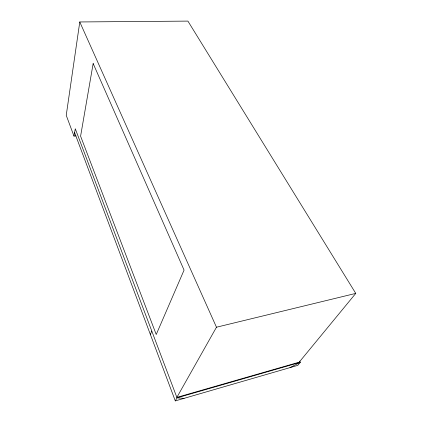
<?xml version="1.0" encoding="UTF-8"?>
<svg xmlns="http://www.w3.org/2000/svg" width="422" height="422" viewBox="0 0 422 422"><rect width="100%" height="100%" fill="white"/><g stroke="black" fill="none" stroke-linecap="round" stroke-linejoin="round"><path stroke-width="0.63" d="M355.767 293.396L216.47 327.219L176.865 397.392L299.182 362.181L355.767 293.396L187.906 21.1L79.779 21.96L66.233 115.327L73.971 136.095L75.934 135.921M73.971 136.095L75.295 128.768L177.029 397.835L175.299 400.9L74.562 132.471M150.369 334.477L151.793 331.085M290.025 367.615L300.311 362.303L299.71 361.137M175.299 400.9L297.784 365.362L300.311 362.303L177.029 397.835L184.071 398.352M299.182 362.181L299.383 362.572M79.779 21.96L216.47 327.219M93.156 63.548L80.591 136.174L156.235 334.509L184.071 270.101L93.156 63.548"/></g></svg>
